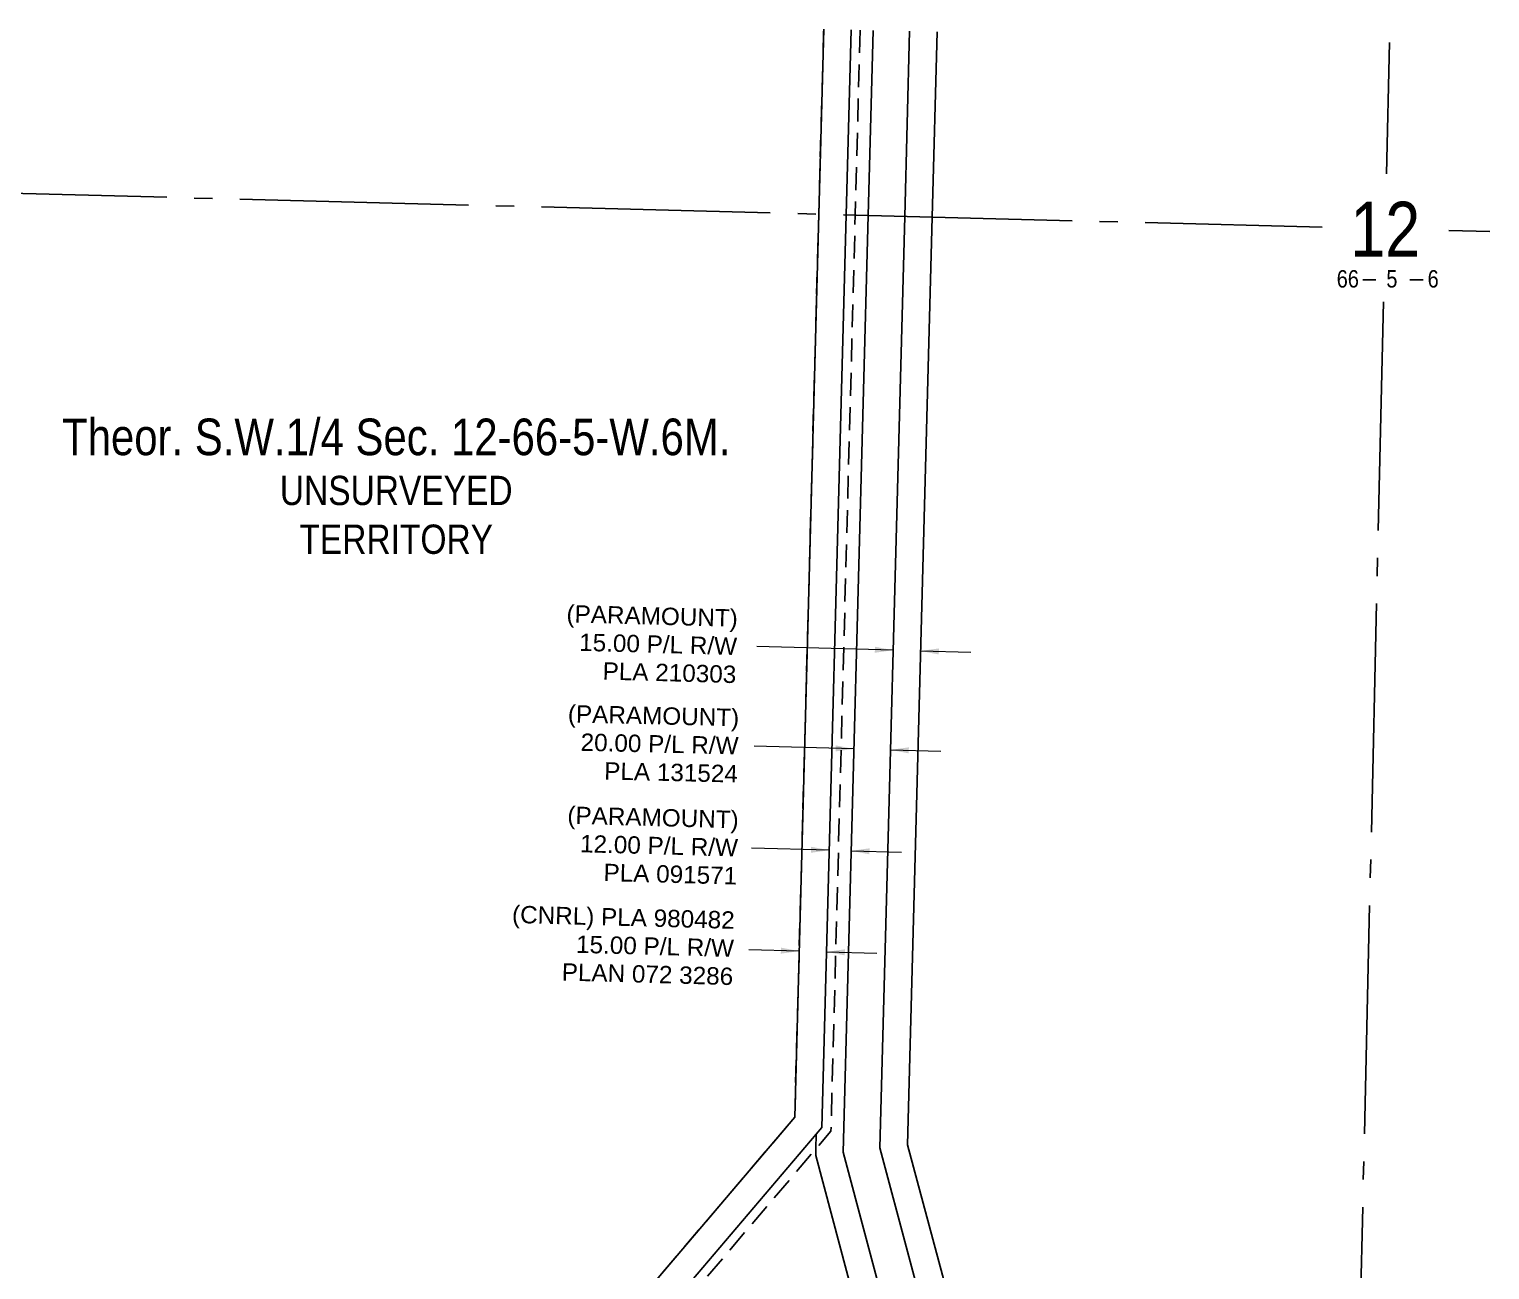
# Model space of a CAD drawing. Extents: x 390844 to 396105, y 6060704 to 6064255.
# Drawn here: x 395049 to 395847, y 6061809 to 6062487 of the extents above; entities that cross this region are included whole.
import ezdxf
from ezdxf.enums import TextEntityAlignment as Align

# ---------------------------------------------------------------- set-up
doc = ezdxf.new("R2010")
doc.units = 0
doc.header["$LTSCALE"] = 5
doc.linetypes.add('foc-ACCESSROAD', pattern=[3.75, 2.5, -1.25])
doc.linetypes.add('foc-QUARTERLINE', pattern=[33, 25, -3, 2, -3])
for name, color, linetype in [('10', 1, 'Continuous'), ('9', 3, 'Continuous'), ('C-SYMBOL', 7, 'Continuous'), ('F-AR', 190, 'foc-ACCESSROAD'), ('F-RW', 190, 'Continuous'), ('L-QSEC', 8, 'foc-QUARTERLINE'), ('L-SECLBL', 7, 'Continuous'), ('L-UNS-T', 3, 'Continuous')]:
    doc.layers.add(name, color=color, linetype=linetype)
doc.layers.add('F-RW-T', color=190, linetype='Continuous', lineweight=9)
doc.styles.add('175L', font='ARIALN.TTF', dxfattribs={"height": 20})
doc.styles.add('80CG', font='ARIALN.TTF', dxfattribs={"height": 10})
doc.styles.add('80L', font='ARIALN.TTF', dxfattribs={"height": 10})
doc.styles.add('A80', font='arial.ttf', dxfattribs={"height": 9.5})
doc.styles.add('SIMPLEX', font='ARIALN.TTF')
doc.dimstyles.new('Compass 5 000', dxfattribs={"dimscale": 5, "dimtxt": 9, "dimasz": 2, "dimexe": 0.2, "dimexo": 0.0625, "dimgap": 0.5, "dimtad": 0, "dimtih": 1, "dimtoh": 1, "dimzin": 0, "dimdsep": 46, "dimtxsty": '80CG', "dimcen": 0.1, "dimse1": 1, "dimse2": 1, "dimclrd": 256, "dimclrt": 256, "dimaunit": 1, "dimadec": 4, "dimazin": 0, "dimtfac": 0.06, "dimtofl": 0, "dimtmove": 0, "dimatfit": 1, "dimfxl": 0.2, "dimtolj": 1, "dimtzin": 0, "dimlwd": -1, "dimarcsym": 0})

# ---------------------------------------------------------------- blocks, each defined once
blk = doc.blocks.new('L-SECLBL')
at = {"layer": '9', "color": 7}
for p, q in [((-5.08, -27.83), (-12.29, -27.83)), ((20.7, -27.83), (13.5, -27.83))]:
    blk.add_line(p, q, dxfattribs=at)
at = {"layer": '10', "color": 2, "style": 'SIMPLEX'}
blk.add_attdef('SEC', text='', height=30, dxfattribs=at).set_placement((0, 0), align=Align.MIDDLE)
at = {"layer": '10', "color": 5, "style": '80L'}
blk.add_attdef('TWP', text='', height=9.5, dxfattribs=at).set_placement((-14.43, -27.37), align=Align.MIDDLE_RIGHT)
blk.add_attdef('RGE', text='', height=9.5, dxfattribs=at).set_placement((3.62, -27.37), align=Align.MIDDLE_CENTER)
blk.add_attdef('MER', text='', height=9.5, dxfattribs=at).set_placement((23.17, -27.37), align=Align.MIDDLE_LEFT)

msp = doc.modelspace()

# ---------------------------------------------------------------- linework, layer by layer
at = {"layer": 'F-AR', "flags": 128}
msp.add_lwpolyline([(395502.87, 6062486.9), (395500.2, 6062385.73), (395486.95, 6061884.99), (395478.68, 6061875.26), (395234.31, 6061588), (395163.44, 6061504.69), (395157.71, 6061497.95), (395142.63, 6061511.09), (395148.37, 6061517.82), (395208.63, 6061588.66), (395467.14, 6061892.57), (395480.27, 6062386.24), (395482.96, 6062487.37)], dxfattribs=at)
at = {"layer": 'F-RW', "flags": 128}
for points in [[(395497.94, 6062487.02), (395495.25, 6062385.85), (395481.99, 6061886.89), (395478.89, 6061883.24), (395227.89, 6061588.16), (395160.42, 6061508.85), (395156.73, 6061512.06), (395149.11, 6061518.7), (395208.63, 6061588.66), (395467.14, 6061892.57), (395480.27, 6062386.24), (395482.96, 6062487.37)], [(395194.57, 6060717.13), (395229.8, 6060767.75), (395232.61, 6060771.76), (395240.61, 6060783.23), (395320.65, 6060898.09), (395305.47, 6060997.49), (395379.25, 6061203.53), (395412.68, 6061227.81), (395418.2, 6061231.83), (395425.08, 6061236.83), (395426.01, 6061237.5), (395441.74, 6061248.83), (395450.07, 6061254.82), (395498.38, 6061289.61), (395595.98, 6061360.52), (395608.64, 6061383.26), (395619.18, 6061402.18), (395633.17, 6061427.32), (395592.83, 6061578.73), (395513.7, 6061875.76), (395527.24, 6062385.03), (395529.93, 6062486.27)], [(395556.32, 6061579.68), (395478.58, 6061871.54), (395478.68, 6061875.26), (395478.89, 6061883.24), (395481.99, 6061886.89), (395495.25, 6062385.85), (395497.94, 6062487.02)], [(395509.94, 6062486.74), (395507.25, 6062385.55), (395493.63, 6061873.39), (395571.99, 6061579.27)], [(395529.93, 6062486.27), (395527.24, 6062385.03), (395513.7, 6061875.76), (395592.83, 6061578.73), (395633.17, 6061427.32), (395638.62, 6061406.83), (395639.18, 6061404.75), (395651.71, 6061357.73), (395647.37, 6061354.57), (395651.03, 6061340.77), (395656.29, 6061320.87), (395701.84, 6061258.14), (395707.73, 6061250.06), (395713.82, 6061241.6), (395714.12, 6061241.18), (395725.32, 6061225.78), (395746.68, 6061196.27), (395667.05, 6061138.43), (395672.88, 6061123.48), (395745, 6060938.68), (395756.01, 6060909.11), (395808.34, 6060768.57), (395809.11, 6060766.51), (395831.96, 6060705.15)], [(395544.92, 6062485.91), (395542.23, 6062384.64), (395528.74, 6061877.53), (395609.04, 6061578.32)]]:
    msp.add_lwpolyline(points, dxfattribs=at)
at = {"layer": 'F-RW-T', "flags": 128}
msp.add_lwpolyline([(395571.99, 6061579.27), (395493.63, 6061873.39), (395507.25, 6062385.55), (395509.94, 6062486.74)], dxfattribs=at)
at = {"layer": 'L-QSEC'}
for p, q in [((395792.24, 6062480.08), (395790.59, 6062408.24)), ((394998.91, 6062398.7), (395755.41, 6062379.15)), ((395824.64, 6062377.36), (395847.03, 6062376.78)), ((395788.97, 6062338.29), (395771.35, 6061574.13))]:
    msp.add_line(p, q, dxfattribs=at)

# ---------------------------------------------------------------- block references
at = {"layer": 'L-SECLBL', "xscale": 0.999597, "yscale": 0.999597, "zscale": 0.999597}
msp.add_blockref('L-SECLBL', (395789.9, 6062378.26), dxfattribs=at).add_auto_attribs({'SEC': '12', 'TWP': '66', 'RGE': '5', 'MER': '6'})

# ---------------------------------------------------------------- texts
at = {"layer": 'C-SYMBOL', "color": 3, "style": '175L'}
msp.add_text('Theor. S.W.1/4 Sec. 12-66-5-W.6M.', height=19.9919, dxfattribs=at).set_placement((395249.33, 6062248.5), align=Align.BOTTOM_CENTER)
at = {"layer": 'F-RW-T', "style": 'A80'}
for s, rotation, p in [('(PARAMOUNT)', 358.47707, (395435.89, 6062160.63)), ('15.00 P/L R/W', 358.47707, (395435.48, 6062145.25)), ('PLA 210303', 358.47707, (395435.07, 6062129.88)), ('(PARAMOUNT)', 358.67599, (395436.66, 6062106.26)), ('20.00 P/L R/W', 358.67599, (395436.3, 6062090.89)), ('PLA 131524', 358.67599, (395435.95, 6062075.51)), ('(PARAMOUNT)', 358.47701, (395436.37, 6062050.5)), ('12.00 P/L R/W', 358.47701, (395435.97, 6062035.13)), ('PLA 091571', 358.47701, (395435.56, 6062019.75)), ('(CNRL) PLA 980482', 358.47701, (395434.19, 6061995.54)), ('15.00 P/L R/W', 358.47701, (395433.78, 6061980.16)), ('PLAN 072 3286', 358.47701, (395433.37, 6061964.79))]:
    msp.add_text(s, height=9.5, rotation=rotation, dxfattribs=at).set_placement(p, align=Align.RIGHT)
at = {"layer": 'L-UNS-T', "color": 3, "insert": (395249.33, 6062221.77), "char_height": 15.9936, "attachment_point": 5, "style": '80L'}
msp.add_mtext_dynamic_manual_height_columns('UNSURVEYED TERRITORY', width=126.3628, gutter_width=47.48, heights=[0], dxfattribs=at)

# ---------------------------------------------------------------- leaders
at = {"layer": 'F-RW-T'}
for points in [[(395520.93, 6062147.86), (395446.47, 6062149.84)], [(395535.92, 6062147.46), (395563.41, 6062146.73)], [(395499.49, 6062093.92), (395445.03, 6062095.37)], [(395519.48, 6062093.39), (395546.97, 6062092.66)], [(395486.02, 6062038.51), (395443.55, 6062039.64)], [(395498.01, 6062038.19), (395525.5, 6062037.46)], [(395469.56, 6061983.36), (395442.07, 6061984.09)], [(395484.54, 6061982.96), (395512.03, 6061982.23)]]:
    msp.add_leader(points, dimstyle='Compass 5 000', override={"dimtxsty": '80CG'}, dxfattribs=at)

doc.saveas('drawing.dxf')
